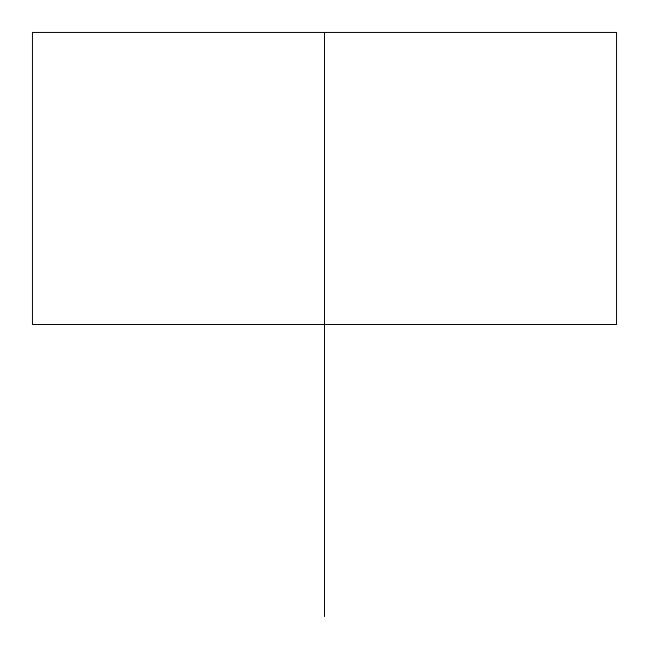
<?xml version="1.0" encoding="UTF-8"?>
<svg xmlns="http://www.w3.org/2000/svg" width="649" height="649" viewBox="0 0 649 649"><rect width="100%" height="100%" fill="white"/><g stroke="black" fill="none" stroke-linecap="round" stroke-linejoin="round"><path stroke-width="0.97" d="M324.5 32.45L324.5 616.55M616.55 32.45L32.45 32.45L32.45 324.5L616.55 324.5L616.55 32.45"/></g></svg>
